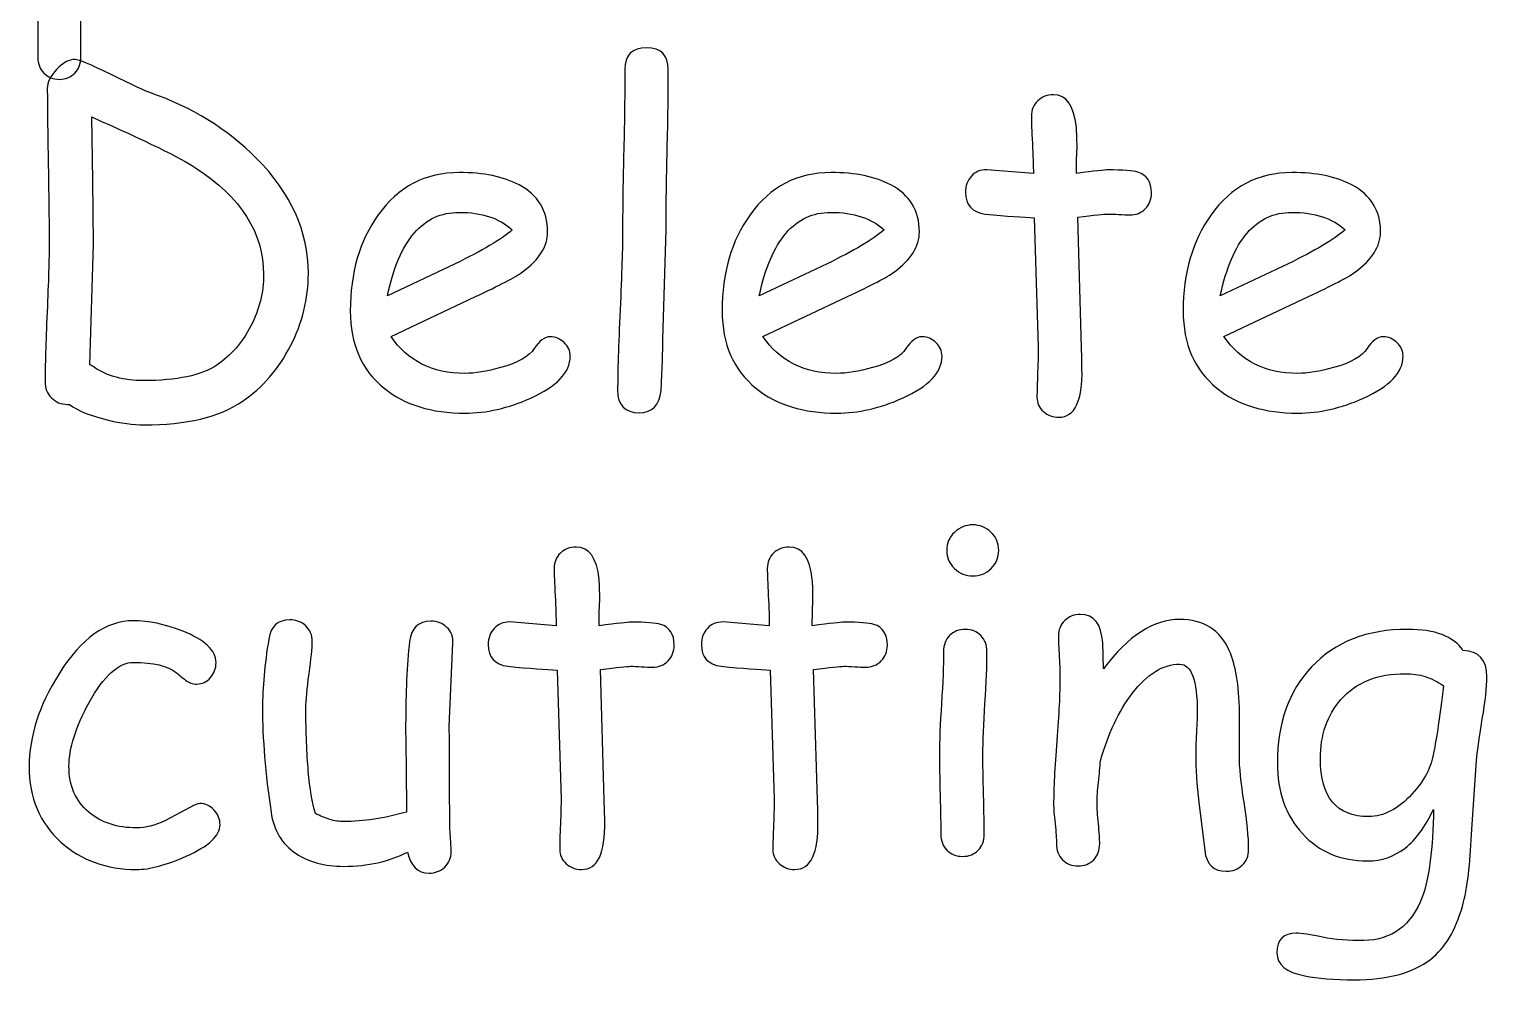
# Model space of a CAD drawing. Header units: centimetres. Extents: x -32.5 to 19.1, y 1.3 to 20.8.
# Drawn here: x -30.825 to -26.051, y 8.06 to 11.174 of the extents above; entities that cross this region are included whole.
import ezdxf

# ---------------------------------------------------------------- set-up
doc = ezdxf.new("R2010")
doc.units = ezdxf.units.CM
doc.header["$MEASUREMENT"] = 0
doc.layers.add('Layer 1', color=7, linetype='Continuous')

msp = doc.modelspace()

# ---------------------------------------------------------------- linework, layer by layer
at = {"layer": 'Layer 1'}
for points, knots in [([(-30.49465, 11.40512), (-30.54305, 11.40512), (-30.59615, 11.41278), (-30.65418, 11.42833), (-30.65418, 11.42833), (-30.65418, 11.42833), (-30.65566, 11.08187), (-30.65566, 11.08187), (-30.65566, 11.08187), (-30.65566, 11.06063), (-30.66233, 11.04335), (-30.67542, 11.02977), (-30.67542, 11.02977), (-30.6885, 11.01618), (-30.70554, 11.00952), (-30.72604, 11.00952), (-30.72604, 11.00952), (-30.74654, 11.00952), (-30.76358, 11.01618), (-30.77666, 11.02977), (-30.77666, 11.02977), (-30.78975, 11.04335), (-30.79642, 11.06063), (-30.79642, 11.08187), (-30.79642, 11.08187), (-30.79642, 11.08187), (-30.79494, 11.37154), (-30.79494, 11.37154), (-30.79494, 11.37154), (-30.79494, 11.37154), (-30.79494, 11.66046), (-30.79494, 11.66046), (-30.79494, 11.66046), (-30.79642, 11.76616), (-30.80012, 11.86246), (-30.80605, 11.94939), (-30.80605, 11.94939), (-30.80605, 11.94939), (-30.81716, 12.09632), (-30.81716, 12.09632), (-30.81716, 12.09632), (-30.81716, 12.13065), (-30.81074, 12.15954), (-30.79815, 12.18325), (-30.79815, 12.18325), (-30.78358, 12.21164), (-30.76234, 12.22597), (-30.73468, 12.22597), (-30.73468, 12.22597), (-30.71567, 12.22597), (-30.69986, 12.2193), (-30.68678, 12.20596), (-30.68678, 12.20596), (-30.67394, 12.19263), (-30.66751, 12.17608), (-30.66751, 12.15682), (-30.66751, 12.15682), (-30.66751, 12.15238), (-30.66826, 12.14447), (-30.66974, 12.13287), (-30.66974, 12.13287), (-30.67221, 12.11805), (-30.67394, 12.10422), (-30.67492, 12.09163), (-30.67492, 12.09163), (-30.63344, 12.12027), (-30.59343, 12.14151), (-30.55466, 12.15583), (-30.55466, 12.15583), (-30.51614, 12.16991), (-30.47934, 12.17707), (-30.44403, 12.17707), (-30.44403, 12.17707), (-30.34525, 12.17707), (-30.27265, 12.13312), (-30.22696, 12.04545), (-30.22696, 12.04545), (-30.19066, 11.97606), (-30.17264, 11.88395), (-30.17264, 11.76986), (-30.17264, 11.76986), (-30.17264, 11.66565), (-30.20079, 11.57971), (-30.25684, 11.5123), (-30.25684, 11.5123), (-30.31611, 11.44093), (-30.39563, 11.40512), (-30.49465, 11.40512)], [0, 0, 0, 0, 0.0434783, 0.0434783, 0.0434783, 0.0434783, 0.0869565, 0.0869565, 0.0869565, 0.0869565, 0.1304348, 0.1304348, 0.1304348, 0.1304348, 0.173913, 0.173913, 0.173913, 0.173913, 0.2173913, 0.2173913, 0.2173913, 0.2173913, 0.2608696, 0.2608696, 0.2608696, 0.2608696, 0.3043478, 0.3043478, 0.3043478, 0.3043478, 0.3478261, 0.3478261, 0.3478261, 0.3478261, 0.3913043, 0.3913043, 0.3913043, 0.3913043, 0.4347826, 0.4347826, 0.4347826, 0.4347826, 0.4782609, 0.4782609, 0.4782609, 0.4782609, 0.5217391, 0.5217391, 0.5217391, 0.5217391, 0.5652174, 0.5652174, 0.5652174, 0.5652174, 0.6086957, 0.6086957, 0.6086957, 0.6086957, 0.6521739, 0.6521739, 0.6521739, 0.6521739, 0.6956522, 0.6956522, 0.6956522, 0.6956522, 0.7391304, 0.7391304, 0.7391304, 0.7391304, 0.7826087, 0.7826087, 0.7826087, 0.7826087, 0.826087, 0.826087, 0.826087, 0.826087, 0.8695652, 0.8695652, 0.8695652, 0.8695652, 0.9130435, 0.9130435, 0.9130435, 0.9130435, 1, 1, 1, 1]), ([(-28.73887, 10.5176), (-28.73887, 10.5176), (-28.74974, 10.1578), (-28.74974, 10.1578), (-28.74974, 10.1578), (-28.74974, 10.11977), (-28.75147, 10.06372), (-28.75542, 9.98988), (-28.75542, 9.98988), (-28.76036, 9.94173), (-28.78406, 9.91752), (-28.82654, 9.91752), (-28.82654, 9.91752), (-28.87395, 9.91752), (-28.89766, 9.94222), (-28.89766, 9.99136), (-28.89766, 9.99136), (-28.89766, 10.04964), (-28.89494, 10.13755), (-28.88951, 10.25436), (-28.88951, 10.25436), (-28.88408, 10.37141), (-28.88136, 10.45908), (-28.88136, 10.5176), (-28.88136, 10.5176), (-28.88136, 10.59391), (-28.88012, 10.68108), (-28.87766, 10.77912), (-28.87766, 10.77912), (-28.87519, 10.8774), (-28.87395, 10.96457), (-28.87395, 11.04088), (-28.87395, 11.04088), (-28.87395, 11.08903), (-28.85024, 11.11323), (-28.80308, 11.11323), (-28.80308, 11.11323), (-28.75542, 11.11323), (-28.73171, 11.08903), (-28.73171, 11.04088), (-28.73171, 11.04088), (-28.73171, 10.96457), (-28.73295, 10.8774), (-28.73542, 10.77912), (-28.73542, 10.77912), (-28.73764, 10.68108), (-28.73887, 10.59391), (-28.73887, 10.5176)], [0, 0, 0, 0, 0.0769231, 0.0769231, 0.0769231, 0.0769231, 0.1538462, 0.1538462, 0.1538462, 0.1538462, 0.2307692, 0.2307692, 0.2307692, 0.2307692, 0.3076923, 0.3076923, 0.3076923, 0.3076923, 0.3846154, 0.3846154, 0.3846154, 0.3846154, 0.4615385, 0.4615385, 0.4615385, 0.4615385, 0.5384615, 0.5384615, 0.5384615, 0.5384615, 0.6153846, 0.6153846, 0.6153846, 0.6153846, 0.6923077, 0.6923077, 0.6923077, 0.6923077, 0.7692308, 0.7692308, 0.7692308, 0.7692308, 0.8461538, 0.8461538, 0.8461538, 0.8461538, 1, 1, 1, 1]), ([(-30.1272, 9.95432), (-30.20202, 9.9032), (-30.3092, 9.87752), (-30.44897, 9.87752), (-30.44897, 9.87752), (-30.48403, 9.87752), (-30.52428, 9.88295), (-30.56972, 9.89407), (-30.56972, 9.89407), (-30.62405, 9.90715), (-30.66504, 9.92395), (-30.69245, 9.94469), (-30.69245, 9.94469), (-30.69245, 9.94469), (-30.69962, 9.94469), (-30.69962, 9.94469), (-30.69962, 9.94469), (-30.72036, 9.94469), (-30.73789, 9.9521), (-30.75172, 9.96642), (-30.75172, 9.96642), (-30.7658, 9.98099), (-30.77271, 9.99852), (-30.77271, 10.01927), (-30.77271, 10.01927), (-30.77271, 10.06989), (-30.77049, 10.1457), (-30.76604, 10.2467), (-30.76604, 10.2467), (-30.7616, 10.34795), (-30.75938, 10.42376), (-30.75938, 10.47439), (-30.75938, 10.47439), (-30.75938, 10.53069), (-30.76036, 10.6149), (-30.76234, 10.72701), (-30.76234, 10.72701), (-30.76432, 10.83937), (-30.7653, 10.92358), (-30.7653, 10.97988), (-30.7653, 10.97988), (-30.7653, 10.99964), (-30.75518, 11.02038), (-30.73493, 11.04211), (-30.73493, 11.04211), (-30.71468, 11.06384), (-30.69443, 11.07471), (-30.67418, 11.07471), (-30.67418, 11.07471), (-30.66257, 11.07471), (-30.62405, 11.05866), (-30.55861, 11.02631), (-30.55861, 11.02631), (-30.48453, 10.99001), (-30.44156, 10.97), (-30.42995, 10.9663), (-30.42995, 10.9663), (-30.29314, 10.91938), (-30.17659, 10.84752), (-30.08028, 10.75072), (-30.08028, 10.75072), (-29.96693, 10.63638), (-29.91038, 10.51069), (-29.91038, 10.37388), (-29.91038, 10.37388), (-29.91038, 10.2914), (-29.92989, 10.21213), (-29.96866, 10.13657), (-29.96866, 10.13657), (-30.00743, 10.06075), (-30.06028, 10), (-30.1272, 9.95432)], [0, 0, 0, 0, 0.0526316, 0.0526316, 0.0526316, 0.0526316, 0.1052632, 0.1052632, 0.1052632, 0.1052632, 0.1578947, 0.1578947, 0.1578947, 0.1578947, 0.2105263, 0.2105263, 0.2105263, 0.2105263, 0.2631579, 0.2631579, 0.2631579, 0.2631579, 0.3157895, 0.3157895, 0.3157895, 0.3157895, 0.3684211, 0.3684211, 0.3684211, 0.3684211, 0.4210526, 0.4210526, 0.4210526, 0.4210526, 0.4736842, 0.4736842, 0.4736842, 0.4736842, 0.5263158, 0.5263158, 0.5263158, 0.5263158, 0.5789474, 0.5789474, 0.5789474, 0.5789474, 0.6315789, 0.6315789, 0.6315789, 0.6315789, 0.6842105, 0.6842105, 0.6842105, 0.6842105, 0.7368421, 0.7368421, 0.7368421, 0.7368421, 0.7894737, 0.7894737, 0.7894737, 0.7894737, 0.8421053, 0.8421053, 0.8421053, 0.8421053, 0.8947368, 0.8947368, 0.8947368, 0.8947368, 1, 1, 1, 1]), ([(-27.22065, 10.56551), (-27.23078, 10.56551), (-27.24263, 10.566), (-27.25646, 10.56699), (-27.25646, 10.56699), (-27.27029, 10.56798), (-27.28214, 10.56847), (-27.29251, 10.56847), (-27.29251, 10.56847), (-27.30362, 10.56847), (-27.33647, 10.56477), (-27.39104, 10.55761), (-27.39104, 10.55761), (-27.39104, 10.55761), (-27.37845, 10.1299), (-27.37845, 10.1299), (-27.37845, 10.1299), (-27.37845, 10.1299), (-27.37771, 10.09804), (-27.37771, 10.09804), (-27.37771, 10.09804), (-27.37771, 10.09804), (-27.37697, 10.06125), (-27.37697, 10.06125), (-27.37697, 10.06125), (-27.37499, 9.95555), (-27.40043, 9.90271), (-27.45278, 9.90271), (-27.45278, 9.90271), (-27.47204, 9.90271), (-27.48883, 9.90888), (-27.50291, 9.92148), (-27.50291, 9.92148), (-27.51723, 9.93407), (-27.52439, 9.94963), (-27.52439, 9.96864), (-27.52439, 9.96864), (-27.52439, 9.98692), (-27.52365, 10.01433), (-27.52217, 10.05112), (-27.52217, 10.05112), (-27.52069, 10.08767), (-27.51995, 10.11533), (-27.51995, 10.1336), (-27.51995, 10.1336), (-27.51995, 10.1336), (-27.53328, 10.55612), (-27.53328, 10.55612), (-27.53328, 10.55612), (-27.5686, 10.55761), (-27.62218, 10.56156), (-27.69404, 10.56847), (-27.69404, 10.56847), (-27.73701, 10.57415), (-27.7585, 10.59811), (-27.7585, 10.63984), (-27.7585, 10.63984), (-27.7585, 10.66108), (-27.75208, 10.67861), (-27.73899, 10.69269), (-27.73899, 10.69269), (-27.7259, 10.70676), (-27.70911, 10.71368), (-27.68886, 10.71368), (-27.68886, 10.71368), (-27.68886, 10.71368), (-27.53625, 10.70133), (-27.53625, 10.70133), (-27.53625, 10.70133), (-27.53625, 10.72578), (-27.53723, 10.75887), (-27.53946, 10.79986), (-27.53946, 10.79986), (-27.54168, 10.8411), (-27.54267, 10.87073), (-27.54267, 10.88901), (-27.54267, 10.88901), (-27.54267, 10.90926), (-27.53575, 10.92605), (-27.52192, 10.93938), (-27.52192, 10.93938), (-27.50809, 10.95247), (-27.49106, 10.95914), (-27.47081, 10.95914), (-27.47081, 10.95914), (-27.42784, 10.95914), (-27.40265, 10.92358), (-27.39549, 10.85271), (-27.39549, 10.85271), (-27.39401, 10.83493), (-27.39326, 10.81344), (-27.39326, 10.78825), (-27.39326, 10.78825), (-27.39326, 10.78825), (-27.39475, 10.74627), (-27.39475, 10.74627), (-27.39475, 10.74627), (-27.39475, 10.74627), (-27.39549, 10.70133), (-27.39549, 10.70133), (-27.39549, 10.70133), (-27.33548, 10.70898), (-27.30115, 10.71293), (-27.29251, 10.71293), (-27.29251, 10.71293), (-27.24213, 10.71293), (-27.20929, 10.71047), (-27.19373, 10.70577), (-27.19373, 10.70577), (-27.16435, 10.69614), (-27.14953, 10.67342), (-27.14953, 10.63811), (-27.14953, 10.63811), (-27.14953, 10.61712), (-27.1562, 10.59959), (-27.16953, 10.58601), (-27.16953, 10.58601), (-27.18287, 10.57242), (-27.19991, 10.56551), (-27.22065, 10.56551)], [0, 0, 0, 0, 0.0322581, 0.0322581, 0.0322581, 0.0322581, 0.0645161, 0.0645161, 0.0645161, 0.0645161, 0.0967742, 0.0967742, 0.0967742, 0.0967742, 0.1290323, 0.1290323, 0.1290323, 0.1290323, 0.1612903, 0.1612903, 0.1612903, 0.1612903, 0.1935484, 0.1935484, 0.1935484, 0.1935484, 0.2258065, 0.2258065, 0.2258065, 0.2258065, 0.2580645, 0.2580645, 0.2580645, 0.2580645, 0.2903226, 0.2903226, 0.2903226, 0.2903226, 0.3225806, 0.3225806, 0.3225806, 0.3225806, 0.3548387, 0.3548387, 0.3548387, 0.3548387, 0.3870968, 0.3870968, 0.3870968, 0.3870968, 0.4193548, 0.4193548, 0.4193548, 0.4193548, 0.4516129, 0.4516129, 0.4516129, 0.4516129, 0.483871, 0.483871, 0.483871, 0.483871, 0.516129, 0.516129, 0.516129, 0.516129, 0.5483871, 0.5483871, 0.5483871, 0.5483871, 0.5806452, 0.5806452, 0.5806452, 0.5806452, 0.6129032, 0.6129032, 0.6129032, 0.6129032, 0.6451613, 0.6451613, 0.6451613, 0.6451613, 0.6774194, 0.6774194, 0.6774194, 0.6774194, 0.7096774, 0.7096774, 0.7096774, 0.7096774, 0.7419355, 0.7419355, 0.7419355, 0.7419355, 0.7741935, 0.7741935, 0.7741935, 0.7741935, 0.8064516, 0.8064516, 0.8064516, 0.8064516, 0.8387097, 0.8387097, 0.8387097, 0.8387097, 0.8709677, 0.8709677, 0.8709677, 0.8709677, 0.9032258, 0.9032258, 0.9032258, 0.9032258, 0.9354839, 0.9354839, 0.9354839, 0.9354839, 1, 1, 1, 1]), ([(-30.27956, 10.7201), (-30.3287, 10.75245), (-30.4423, 10.80776), (-30.6201, 10.88654), (-30.6201, 10.88654), (-30.6201, 10.88654), (-30.6164, 10.67812), (-30.6164, 10.67812), (-30.6164, 10.67812), (-30.6164, 10.67812), (-30.61417, 10.47019), (-30.61417, 10.47019), (-30.61417, 10.47019), (-30.61417, 10.47019), (-30.62603, 10.07483), (-30.62603, 10.07483), (-30.62603, 10.07483), (-30.62257, 10.07335), (-30.61763, 10.07038), (-30.61072, 10.06544), (-30.61072, 10.06544), (-30.56849, 10.03705), (-30.5149, 10.02272), (-30.45045, 10.02272), (-30.45045, 10.02272), (-30.34056, 10.02272), (-30.26055, 10.03952), (-30.21042, 10.07335), (-30.21042, 10.07335), (-30.1635, 10.1052), (-30.12646, 10.14817), (-30.09855, 10.20201), (-30.09855, 10.20201), (-30.07089, 10.25584), (-30.05706, 10.3119), (-30.05706, 10.37018), (-30.05706, 10.37018), (-30.05706, 10.50649), (-30.13115, 10.62305), (-30.27956, 10.7201)], [0, 0, 0, 0, 0.0909091, 0.0909091, 0.0909091, 0.0909091, 0.1818182, 0.1818182, 0.1818182, 0.1818182, 0.2727273, 0.2727273, 0.2727273, 0.2727273, 0.3636364, 0.3636364, 0.3636364, 0.3636364, 0.4545455, 0.4545455, 0.4545455, 0.4545455, 0.5454545, 0.5454545, 0.5454545, 0.5454545, 0.6363636, 0.6363636, 0.6363636, 0.6363636, 0.7272727, 0.7272727, 0.7272727, 0.7272727, 0.8181818, 0.8181818, 0.8181818, 0.8181818, 1, 1, 1, 1]), ([(-29.39772, 9.91604), (-29.50687, 9.91604), (-29.59503, 9.94321), (-29.66245, 9.99778), (-29.66245, 9.99778), (-29.73629, 10.05779), (-29.77308, 10.14224), (-29.77308, 10.25065), (-29.77308, 10.25065), (-29.77308, 10.37585), (-29.74271, 10.48081), (-29.68171, 10.56551), (-29.68171, 10.56551), (-29.61578, 10.65811), (-29.52737, 10.70429), (-29.41674, 10.70429), (-29.41674, 10.70429), (-29.33673, 10.70429), (-29.27129, 10.69071), (-29.22042, 10.66379), (-29.22042, 10.66379), (-29.15819, 10.63046), (-29.12707, 10.57934), (-29.12707, 10.51044), (-29.12707, 10.51044), (-29.12707, 10.46229), (-29.15448, 10.41833), (-29.20906, 10.37882), (-29.20906, 10.37882), (-29.23326, 10.36153), (-29.28438, 10.33462), (-29.36266, 10.29782), (-29.36266, 10.29782), (-29.36266, 10.29782), (-29.63973, 10.16719), (-29.63973, 10.16719), (-29.63973, 10.16719), (-29.61281, 10.12718), (-29.57898, 10.09705), (-29.53873, 10.0768), (-29.53873, 10.0768), (-29.49848, 10.05655), (-29.45156, 10.04643), (-29.39797, 10.04643), (-29.39797, 10.04643), (-29.36488, 10.04643), (-29.32562, 10.0526), (-29.28092, 10.0652), (-29.28092, 10.0652), (-29.22387, 10.08125), (-29.18733, 10.10199), (-29.17103, 10.12768), (-29.17103, 10.12768), (-29.15448, 10.1536), (-29.13695, 10.16645), (-29.11818, 10.16645), (-29.11818, 10.16645), (-29.10114, 10.16645), (-29.08608, 10.16002), (-29.07299, 10.14743), (-29.07299, 10.14743), (-29.05966, 10.13459), (-29.05299, 10.11977), (-29.05299, 10.10298), (-29.05299, 10.10298), (-29.05299, 10.04964), (-29.0962, 10.00371), (-29.18239, 9.96519), (-29.18239, 9.96519), (-29.25622, 9.93234), (-29.32784, 9.91604), (-29.39772, 9.91604)], [0, 0, 0, 0, 0.0526316, 0.0526316, 0.0526316, 0.0526316, 0.1052632, 0.1052632, 0.1052632, 0.1052632, 0.1578947, 0.1578947, 0.1578947, 0.1578947, 0.2105263, 0.2105263, 0.2105263, 0.2105263, 0.2631579, 0.2631579, 0.2631579, 0.2631579, 0.3157895, 0.3157895, 0.3157895, 0.3157895, 0.3684211, 0.3684211, 0.3684211, 0.3684211, 0.4210526, 0.4210526, 0.4210526, 0.4210526, 0.4736842, 0.4736842, 0.4736842, 0.4736842, 0.5263158, 0.5263158, 0.5263158, 0.5263158, 0.5789474, 0.5789474, 0.5789474, 0.5789474, 0.6315789, 0.6315789, 0.6315789, 0.6315789, 0.6842105, 0.6842105, 0.6842105, 0.6842105, 0.7368421, 0.7368421, 0.7368421, 0.7368421, 0.7894737, 0.7894737, 0.7894737, 0.7894737, 0.8421053, 0.8421053, 0.8421053, 0.8421053, 0.8947368, 0.8947368, 0.8947368, 0.8947368, 1, 1, 1, 1]), ([(-28.18003, 9.91604), (-28.28918, 9.91604), (-28.37734, 9.94321), (-28.44476, 9.99778), (-28.44476, 9.99778), (-28.5186, 10.05779), (-28.55539, 10.14224), (-28.55539, 10.25065), (-28.55539, 10.25065), (-28.55539, 10.37585), (-28.52502, 10.48081), (-28.46402, 10.56551), (-28.46402, 10.56551), (-28.39809, 10.65811), (-28.30968, 10.70429), (-28.19905, 10.70429), (-28.19905, 10.70429), (-28.11904, 10.70429), (-28.0536, 10.69071), (-28.00273, 10.66379), (-28.00273, 10.66379), (-27.9405, 10.63046), (-27.90938, 10.57934), (-27.90938, 10.51044), (-27.90938, 10.51044), (-27.90938, 10.46229), (-27.93679, 10.41833), (-27.99137, 10.37882), (-27.99137, 10.37882), (-28.01557, 10.36153), (-28.06669, 10.33462), (-28.14497, 10.29782), (-28.14497, 10.29782), (-28.14497, 10.29782), (-28.42204, 10.16719), (-28.42204, 10.16719), (-28.42204, 10.16719), (-28.39512, 10.12718), (-28.36129, 10.09705), (-28.32104, 10.0768), (-28.32104, 10.0768), (-28.28079, 10.05655), (-28.23387, 10.04643), (-28.18028, 10.04643), (-28.18028, 10.04643), (-28.14719, 10.04643), (-28.10793, 10.0526), (-28.06323, 10.0652), (-28.06323, 10.0652), (-28.00618, 10.08125), (-27.96964, 10.10199), (-27.95334, 10.12768), (-27.95334, 10.12768), (-27.93679, 10.1536), (-27.91926, 10.16645), (-27.90049, 10.16645), (-27.90049, 10.16645), (-27.88345, 10.16645), (-27.86839, 10.16002), (-27.8553, 10.14743), (-27.8553, 10.14743), (-27.84197, 10.13459), (-27.8353, 10.11977), (-27.8353, 10.10298), (-27.8353, 10.10298), (-27.8353, 10.04964), (-27.87851, 10.00371), (-27.9647, 9.96519), (-27.9647, 9.96519), (-28.03853, 9.93234), (-28.11015, 9.91604), (-28.18003, 9.91604)], [0, 0, 0, 0, 0.0526316, 0.0526316, 0.0526316, 0.0526316, 0.1052632, 0.1052632, 0.1052632, 0.1052632, 0.1578947, 0.1578947, 0.1578947, 0.1578947, 0.2105263, 0.2105263, 0.2105263, 0.2105263, 0.2631579, 0.2631579, 0.2631579, 0.2631579, 0.3157895, 0.3157895, 0.3157895, 0.3157895, 0.3684211, 0.3684211, 0.3684211, 0.3684211, 0.4210526, 0.4210526, 0.4210526, 0.4210526, 0.4736842, 0.4736842, 0.4736842, 0.4736842, 0.5263158, 0.5263158, 0.5263158, 0.5263158, 0.5789474, 0.5789474, 0.5789474, 0.5789474, 0.6315789, 0.6315789, 0.6315789, 0.6315789, 0.6842105, 0.6842105, 0.6842105, 0.6842105, 0.7368421, 0.7368421, 0.7368421, 0.7368421, 0.7894737, 0.7894737, 0.7894737, 0.7894737, 0.8421053, 0.8421053, 0.8421053, 0.8421053, 0.8947368, 0.8947368, 0.8947368, 0.8947368, 1, 1, 1, 1]), ([(-26.67021, 9.91604), (-26.77936, 9.91604), (-26.86752, 9.94321), (-26.93494, 9.99778), (-26.93494, 9.99778), (-27.00878, 10.05779), (-27.04557, 10.14224), (-27.04557, 10.25065), (-27.04557, 10.25065), (-27.04557, 10.37585), (-27.0152, 10.48081), (-26.9542, 10.56551), (-26.9542, 10.56551), (-26.88827, 10.65811), (-26.79986, 10.70429), (-26.68923, 10.70429), (-26.68923, 10.70429), (-26.60922, 10.70429), (-26.54378, 10.69071), (-26.49291, 10.66379), (-26.49291, 10.66379), (-26.43068, 10.63046), (-26.39956, 10.57934), (-26.39956, 10.51044), (-26.39956, 10.51044), (-26.39956, 10.46229), (-26.42697, 10.41833), (-26.48155, 10.37882), (-26.48155, 10.37882), (-26.50575, 10.36153), (-26.55687, 10.33462), (-26.63515, 10.29782), (-26.63515, 10.29782), (-26.63515, 10.29782), (-26.91222, 10.16719), (-26.91222, 10.16719), (-26.91222, 10.16719), (-26.8853, 10.12718), (-26.85147, 10.09705), (-26.81122, 10.0768), (-26.81122, 10.0768), (-26.77097, 10.05655), (-26.72405, 10.04643), (-26.67046, 10.04643), (-26.67046, 10.04643), (-26.63737, 10.04643), (-26.59811, 10.0526), (-26.55341, 10.0652), (-26.55341, 10.0652), (-26.49636, 10.08125), (-26.45982, 10.10199), (-26.44352, 10.12768), (-26.44352, 10.12768), (-26.42697, 10.1536), (-26.40944, 10.16645), (-26.39067, 10.16645), (-26.39067, 10.16645), (-26.37363, 10.16645), (-26.35857, 10.16002), (-26.34548, 10.14743), (-26.34548, 10.14743), (-26.33215, 10.13459), (-26.32548, 10.11977), (-26.32548, 10.10298), (-26.32548, 10.10298), (-26.32548, 10.04964), (-26.36869, 10.00371), (-26.45488, 9.96519), (-26.45488, 9.96519), (-26.52871, 9.93234), (-26.60033, 9.91604), (-26.67021, 9.91604)], [0, 0, 0, 0, 0.0526316, 0.0526316, 0.0526316, 0.0526316, 0.1052632, 0.1052632, 0.1052632, 0.1052632, 0.1578947, 0.1578947, 0.1578947, 0.1578947, 0.2105263, 0.2105263, 0.2105263, 0.2105263, 0.2631579, 0.2631579, 0.2631579, 0.2631579, 0.3157895, 0.3157895, 0.3157895, 0.3157895, 0.3684211, 0.3684211, 0.3684211, 0.3684211, 0.4210526, 0.4210526, 0.4210526, 0.4210526, 0.4736842, 0.4736842, 0.4736842, 0.4736842, 0.5263158, 0.5263158, 0.5263158, 0.5263158, 0.5789474, 0.5789474, 0.5789474, 0.5789474, 0.6315789, 0.6315789, 0.6315789, 0.6315789, 0.6842105, 0.6842105, 0.6842105, 0.6842105, 0.7368421, 0.7368421, 0.7368421, 0.7368421, 0.7894737, 0.7894737, 0.7894737, 0.7894737, 0.8421053, 0.8421053, 0.8421053, 0.8421053, 0.8947368, 0.8947368, 0.8947368, 0.8947368, 1, 1, 1, 1]), ([(-29.41699, 10.5739), (-29.47601, 10.5739), (-29.5249, 10.55119), (-29.56392, 10.50575), (-29.56392, 10.50575), (-29.60318, 10.46006), (-29.63232, 10.39166), (-29.65158, 10.30004), (-29.65158, 10.30004), (-29.65158, 10.30004), (-29.42933, 10.40549), (-29.42933, 10.40549), (-29.42933, 10.40549), (-29.34191, 10.44796), (-29.27968, 10.48476), (-29.24264, 10.51612), (-29.24264, 10.51612), (-29.28413, 10.55464), (-29.34241, 10.5739), (-29.41699, 10.5739)], [0, 0, 0, 0, 0.1666667, 0.1666667, 0.1666667, 0.1666667, 0.3333333, 0.3333333, 0.3333333, 0.3333333, 0.5, 0.5, 0.5, 0.5, 0.6666667, 0.6666667, 0.6666667, 0.6666667, 1, 1, 1, 1]), ([(-28.1993, 10.5739), (-28.25832, 10.5739), (-28.30721, 10.55119), (-28.34623, 10.50575), (-28.34623, 10.50575), (-28.38549, 10.46006), (-28.41463, 10.39166), (-28.43389, 10.30004), (-28.43389, 10.30004), (-28.43389, 10.30004), (-28.21164, 10.40549), (-28.21164, 10.40549), (-28.21164, 10.40549), (-28.12422, 10.44796), (-28.06199, 10.48476), (-28.02495, 10.51612), (-28.02495, 10.51612), (-28.06644, 10.55464), (-28.12472, 10.5739), (-28.1993, 10.5739)], [0, 0, 0, 0, 0.1666667, 0.1666667, 0.1666667, 0.1666667, 0.3333333, 0.3333333, 0.3333333, 0.3333333, 0.5, 0.5, 0.5, 0.5, 0.6666667, 0.6666667, 0.6666667, 0.6666667, 1, 1, 1, 1]), ([(-26.68948, 10.5739), (-26.7485, 10.5739), (-26.79739, 10.55119), (-26.83641, 10.50575), (-26.83641, 10.50575), (-26.87567, 10.46006), (-26.90481, 10.39166), (-26.92407, 10.30004), (-26.92407, 10.30004), (-26.92407, 10.30004), (-26.70182, 10.40549), (-26.70182, 10.40549), (-26.70182, 10.40549), (-26.6144, 10.44796), (-26.55217, 10.48476), (-26.51513, 10.51612), (-26.51513, 10.51612), (-26.55662, 10.55464), (-26.6149, 10.5739), (-26.68948, 10.5739)], [0, 0, 0, 0, 0.1666667, 0.1666667, 0.1666667, 0.1666667, 0.3333333, 0.3333333, 0.3333333, 0.3333333, 0.5, 0.5, 0.5, 0.5, 0.6666667, 0.6666667, 0.6666667, 0.6666667, 1, 1, 1, 1]), ([(-27.73432, 9.38264), (-27.75753, 9.38264), (-27.77778, 9.39079), (-27.79457, 9.40709), (-27.79457, 9.40709), (-27.81161, 9.42363), (-27.82001, 9.44339), (-27.82001, 9.46636), (-27.82001, 9.46636), (-27.82001, 9.48957), (-27.81161, 9.50908), (-27.79457, 9.52562), (-27.79457, 9.52562), (-27.77778, 9.54192), (-27.75753, 9.55007), (-27.73432, 9.55007), (-27.73432, 9.55007), (-27.71135, 9.55007), (-27.69135, 9.54192), (-27.67456, 9.52562), (-27.67456, 9.52562), (-27.65801, 9.50908), (-27.64962, 9.48957), (-27.64962, 9.46636), (-27.64962, 9.46636), (-27.64962, 9.44339), (-27.65801, 9.42363), (-27.67456, 9.40709), (-27.67456, 9.40709), (-27.69135, 9.39079), (-27.71135, 9.38264), (-27.73432, 9.38264)], [0, 0, 0, 0, 0.1111111, 0.1111111, 0.1111111, 0.1111111, 0.2222222, 0.2222222, 0.2222222, 0.2222222, 0.3333333, 0.3333333, 0.3333333, 0.3333333, 0.4444444, 0.4444444, 0.4444444, 0.4444444, 0.5555556, 0.5555556, 0.5555556, 0.5555556, 0.6666667, 0.6666667, 0.6666667, 0.6666667, 0.7777778, 0.7777778, 0.7777778, 0.7777778, 1, 1, 1, 1]), ([(-28.78358, 9.08384), (-28.79371, 9.08384), (-28.80556, 9.08433), (-28.81939, 9.08532), (-28.81939, 9.08532), (-28.83322, 9.08631), (-28.84507, 9.0868), (-28.85544, 9.0868), (-28.85544, 9.0868), (-28.86655, 9.0868), (-28.8994, 9.0831), (-28.95397, 9.07594), (-28.95397, 9.07594), (-28.95397, 9.07594), (-28.94138, 8.64823), (-28.94138, 8.64823), (-28.94138, 8.64823), (-28.94138, 8.64823), (-28.94064, 8.61637), (-28.94064, 8.61637), (-28.94064, 8.61637), (-28.94064, 8.61637), (-28.9399, 8.57958), (-28.9399, 8.57958), (-28.9399, 8.57958), (-28.93792, 8.47388), (-28.96336, 8.42104), (-29.01571, 8.42104), (-29.01571, 8.42104), (-29.03497, 8.42104), (-29.05176, 8.42721), (-29.06584, 8.43981), (-29.06584, 8.43981), (-29.08016, 8.4524), (-29.08732, 8.46796), (-29.08732, 8.48697), (-29.08732, 8.48697), (-29.08732, 8.50525), (-29.08658, 8.53266), (-29.0851, 8.56945), (-29.0851, 8.56945), (-29.08362, 8.606), (-29.08288, 8.63366), (-29.08288, 8.65193), (-29.08288, 8.65193), (-29.08288, 8.65193), (-29.09621, 9.07445), (-29.09621, 9.07445), (-29.09621, 9.07445), (-29.13153, 9.07594), (-29.18511, 9.07989), (-29.25697, 9.0868), (-29.25697, 9.0868), (-29.29994, 9.09248), (-29.32143, 9.11644), (-29.32143, 9.15817), (-29.32143, 9.15817), (-29.32143, 9.17941), (-29.31501, 9.19694), (-29.30192, 9.21102), (-29.30192, 9.21102), (-29.28883, 9.22509), (-29.27204, 9.23201), (-29.25179, 9.23201), (-29.25179, 9.23201), (-29.25179, 9.23201), (-29.09918, 9.21966), (-29.09918, 9.21966), (-29.09918, 9.21966), (-29.09918, 9.24411), (-29.10016, 9.2772), (-29.10239, 9.31819), (-29.10239, 9.31819), (-29.10461, 9.35943), (-29.1056, 9.38906), (-29.1056, 9.40734), (-29.1056, 9.40734), (-29.1056, 9.42759), (-29.09868, 9.44438), (-29.08485, 9.45771), (-29.08485, 9.45771), (-29.07102, 9.4708), (-29.05399, 9.47747), (-29.03374, 9.47747), (-29.03374, 9.47747), (-28.99077, 9.47747), (-28.96558, 9.44191), (-28.95842, 9.37104), (-28.95842, 9.37104), (-28.95694, 9.35326), (-28.95619, 9.33177), (-28.95619, 9.30658), (-28.95619, 9.30658), (-28.95619, 9.30658), (-28.95768, 9.2646), (-28.95768, 9.2646), (-28.95768, 9.2646), (-28.95768, 9.2646), (-28.95842, 9.21966), (-28.95842, 9.21966), (-28.95842, 9.21966), (-28.89841, 9.22731), (-28.86408, 9.23126), (-28.85544, 9.23126), (-28.85544, 9.23126), (-28.80506, 9.23126), (-28.77222, 9.2288), (-28.75666, 9.2241), (-28.75666, 9.2241), (-28.72728, 9.21447), (-28.71246, 9.19175), (-28.71246, 9.15644), (-28.71246, 9.15644), (-28.71246, 9.13545), (-28.71913, 9.11792), (-28.73246, 9.10434), (-28.73246, 9.10434), (-28.7458, 9.09075), (-28.76284, 9.08384), (-28.78358, 9.08384)], [0, 0, 0, 0, 0.0322581, 0.0322581, 0.0322581, 0.0322581, 0.0645161, 0.0645161, 0.0645161, 0.0645161, 0.0967742, 0.0967742, 0.0967742, 0.0967742, 0.1290323, 0.1290323, 0.1290323, 0.1290323, 0.1612903, 0.1612903, 0.1612903, 0.1612903, 0.1935484, 0.1935484, 0.1935484, 0.1935484, 0.2258065, 0.2258065, 0.2258065, 0.2258065, 0.2580645, 0.2580645, 0.2580645, 0.2580645, 0.2903226, 0.2903226, 0.2903226, 0.2903226, 0.3225806, 0.3225806, 0.3225806, 0.3225806, 0.3548387, 0.3548387, 0.3548387, 0.3548387, 0.3870968, 0.3870968, 0.3870968, 0.3870968, 0.4193548, 0.4193548, 0.4193548, 0.4193548, 0.4516129, 0.4516129, 0.4516129, 0.4516129, 0.483871, 0.483871, 0.483871, 0.483871, 0.516129, 0.516129, 0.516129, 0.516129, 0.5483871, 0.5483871, 0.5483871, 0.5483871, 0.5806452, 0.5806452, 0.5806452, 0.5806452, 0.6129032, 0.6129032, 0.6129032, 0.6129032, 0.6451613, 0.6451613, 0.6451613, 0.6451613, 0.6774194, 0.6774194, 0.6774194, 0.6774194, 0.7096774, 0.7096774, 0.7096774, 0.7096774, 0.7419355, 0.7419355, 0.7419355, 0.7419355, 0.7741935, 0.7741935, 0.7741935, 0.7741935, 0.8064516, 0.8064516, 0.8064516, 0.8064516, 0.8387097, 0.8387097, 0.8387097, 0.8387097, 0.8709677, 0.8709677, 0.8709677, 0.8709677, 0.9032258, 0.9032258, 0.9032258, 0.9032258, 0.9354839, 0.9354839, 0.9354839, 0.9354839, 1, 1, 1, 1]), ([(-28.08547, 9.08384), (-28.0956, 9.08384), (-28.10745, 9.08433), (-28.12128, 9.08532), (-28.12128, 9.08532), (-28.13511, 9.08631), (-28.14696, 9.0868), (-28.15733, 9.0868), (-28.15733, 9.0868), (-28.16844, 9.0868), (-28.20129, 9.0831), (-28.25586, 9.07594), (-28.25586, 9.07594), (-28.25586, 9.07594), (-28.24327, 8.64823), (-28.24327, 8.64823), (-28.24327, 8.64823), (-28.24327, 8.64823), (-28.24253, 8.61637), (-28.24253, 8.61637), (-28.24253, 8.61637), (-28.24253, 8.61637), (-28.24179, 8.57958), (-28.24179, 8.57958), (-28.24179, 8.57958), (-28.23981, 8.47388), (-28.26525, 8.42104), (-28.3176, 8.42104), (-28.3176, 8.42104), (-28.33686, 8.42104), (-28.35365, 8.42721), (-28.36773, 8.43981), (-28.36773, 8.43981), (-28.38205, 8.4524), (-28.38921, 8.46796), (-28.38921, 8.48697), (-28.38921, 8.48697), (-28.38921, 8.50525), (-28.38847, 8.53266), (-28.38699, 8.56945), (-28.38699, 8.56945), (-28.38551, 8.606), (-28.38477, 8.63366), (-28.38477, 8.65193), (-28.38477, 8.65193), (-28.38477, 8.65193), (-28.3981, 9.07445), (-28.3981, 9.07445), (-28.3981, 9.07445), (-28.43342, 9.07594), (-28.487, 9.07989), (-28.55886, 9.0868), (-28.55886, 9.0868), (-28.60183, 9.09248), (-28.62332, 9.11644), (-28.62332, 9.15817), (-28.62332, 9.15817), (-28.62332, 9.17941), (-28.6169, 9.19694), (-28.60381, 9.21102), (-28.60381, 9.21102), (-28.59072, 9.22509), (-28.57393, 9.23201), (-28.55368, 9.23201), (-28.55368, 9.23201), (-28.55368, 9.23201), (-28.40107, 9.21966), (-28.40107, 9.21966), (-28.40107, 9.21966), (-28.40107, 9.24411), (-28.40205, 9.2772), (-28.40428, 9.31819), (-28.40428, 9.31819), (-28.4065, 9.35943), (-28.40749, 9.38906), (-28.40749, 9.40734), (-28.40749, 9.40734), (-28.40749, 9.42759), (-28.40057, 9.44438), (-28.38674, 9.45771), (-28.38674, 9.45771), (-28.37291, 9.4708), (-28.35588, 9.47747), (-28.33563, 9.47747), (-28.33563, 9.47747), (-28.29266, 9.47747), (-28.26747, 9.44191), (-28.26031, 9.37104), (-28.26031, 9.37104), (-28.25883, 9.35326), (-28.25808, 9.33177), (-28.25808, 9.30658), (-28.25808, 9.30658), (-28.25808, 9.30658), (-28.25957, 9.2646), (-28.25957, 9.2646), (-28.25957, 9.2646), (-28.25957, 9.2646), (-28.26031, 9.21966), (-28.26031, 9.21966), (-28.26031, 9.21966), (-28.2003, 9.22731), (-28.16597, 9.23126), (-28.15733, 9.23126), (-28.15733, 9.23126), (-28.10695, 9.23126), (-28.07411, 9.2288), (-28.05855, 9.2241), (-28.05855, 9.2241), (-28.02917, 9.21447), (-28.01435, 9.19175), (-28.01435, 9.15644), (-28.01435, 9.15644), (-28.01435, 9.13545), (-28.02102, 9.11792), (-28.03435, 9.10434), (-28.03435, 9.10434), (-28.04769, 9.09075), (-28.06473, 9.08384), (-28.08547, 9.08384)], [0, 0, 0, 0, 0.0322581, 0.0322581, 0.0322581, 0.0322581, 0.0645161, 0.0645161, 0.0645161, 0.0645161, 0.0967742, 0.0967742, 0.0967742, 0.0967742, 0.1290323, 0.1290323, 0.1290323, 0.1290323, 0.1612903, 0.1612903, 0.1612903, 0.1612903, 0.1935484, 0.1935484, 0.1935484, 0.1935484, 0.2258065, 0.2258065, 0.2258065, 0.2258065, 0.2580645, 0.2580645, 0.2580645, 0.2580645, 0.2903226, 0.2903226, 0.2903226, 0.2903226, 0.3225806, 0.3225806, 0.3225806, 0.3225806, 0.3548387, 0.3548387, 0.3548387, 0.3548387, 0.3870968, 0.3870968, 0.3870968, 0.3870968, 0.4193548, 0.4193548, 0.4193548, 0.4193548, 0.4516129, 0.4516129, 0.4516129, 0.4516129, 0.483871, 0.483871, 0.483871, 0.483871, 0.516129, 0.516129, 0.516129, 0.516129, 0.5483871, 0.5483871, 0.5483871, 0.5483871, 0.5806452, 0.5806452, 0.5806452, 0.5806452, 0.6129032, 0.6129032, 0.6129032, 0.6129032, 0.6451613, 0.6451613, 0.6451613, 0.6451613, 0.6774194, 0.6774194, 0.6774194, 0.6774194, 0.7096774, 0.7096774, 0.7096774, 0.7096774, 0.7419355, 0.7419355, 0.7419355, 0.7419355, 0.7741935, 0.7741935, 0.7741935, 0.7741935, 0.8064516, 0.8064516, 0.8064516, 0.8064516, 0.8387097, 0.8387097, 0.8387097, 0.8387097, 0.8709677, 0.8709677, 0.8709677, 0.8709677, 0.9032258, 0.9032258, 0.9032258, 0.9032258, 0.9354839, 0.9354839, 0.9354839, 0.9354839, 1, 1, 1, 1]), ([(-30.47318, 8.42104), (-30.57195, 8.42104), (-30.65443, 8.45092), (-30.72061, 8.51068), (-30.72061, 8.51068), (-30.79001, 8.5734), (-30.82482, 8.65613), (-30.82482, 8.75911), (-30.82482, 8.75911), (-30.82482, 8.8569), (-30.79223, 8.95814), (-30.72703, 9.06235), (-30.72703, 9.06235), (-30.65468, 9.17817), (-30.57294, 9.23596), (-30.48231, 9.23596), (-30.48231, 9.23596), (-30.4349, 9.23596), (-30.38205, 9.22484), (-30.32377, 9.20262), (-30.32377, 9.20262), (-30.24994, 9.17422), (-30.2129, 9.13965), (-30.2129, 9.09866), (-30.2129, 9.09866), (-30.2129, 9.08038), (-30.21882, 9.06408), (-30.23092, 9.04976), (-30.23092, 9.04976), (-30.24302, 9.03568), (-30.25809, 9.02852), (-30.27587, 9.02852), (-30.27587, 9.02852), (-30.28994, 9.02852), (-30.30204, 9.03272), (-30.31241, 9.04112), (-30.31241, 9.04112), (-30.32279, 9.04951), (-30.33291, 9.05766), (-30.34254, 9.06581), (-30.34254, 9.06581), (-30.37094, 9.08828), (-30.41761, 9.09964), (-30.48231, 9.09964), (-30.48231, 9.09964), (-30.53145, 9.09964), (-30.58035, 9.05569), (-30.6285, 8.96802), (-30.6285, 8.96802), (-30.67246, 8.88752), (-30.69444, 8.81788), (-30.69444, 8.75911), (-30.69444, 8.75911), (-30.69444, 8.69539), (-30.67271, 8.64526), (-30.62924, 8.60872), (-30.62924, 8.60872), (-30.58875, 8.57439), (-30.53664, 8.55735), (-30.47293, 8.55735), (-30.47293, 8.55735), (-30.44404, 8.55735), (-30.41317, 8.56501), (-30.38032, 8.58056), (-30.38032, 8.58056), (-30.38032, 8.58056), (-30.29661, 8.62576), (-30.29661, 8.62576), (-30.29661, 8.62576), (-30.28204, 8.63341), (-30.27167, 8.63736), (-30.26549, 8.63736), (-30.26549, 8.63736), (-30.24747, 8.63736), (-30.23216, 8.6302), (-30.21907, 8.61588), (-30.21907, 8.61588), (-30.20598, 8.60156), (-30.19956, 8.58526), (-30.19956, 8.56698), (-30.19956, 8.56698), (-30.19956, 8.53167), (-30.2366, 8.49759), (-30.31093, 8.4645), (-30.31093, 8.4645), (-30.37613, 8.43561), (-30.43021, 8.42104), (-30.47318, 8.42104)], [0, 0, 0, 0, 0.0434783, 0.0434783, 0.0434783, 0.0434783, 0.0869565, 0.0869565, 0.0869565, 0.0869565, 0.1304348, 0.1304348, 0.1304348, 0.1304348, 0.173913, 0.173913, 0.173913, 0.173913, 0.2173913, 0.2173913, 0.2173913, 0.2173913, 0.2608696, 0.2608696, 0.2608696, 0.2608696, 0.3043478, 0.3043478, 0.3043478, 0.3043478, 0.3478261, 0.3478261, 0.3478261, 0.3478261, 0.3913043, 0.3913043, 0.3913043, 0.3913043, 0.4347826, 0.4347826, 0.4347826, 0.4347826, 0.4782609, 0.4782609, 0.4782609, 0.4782609, 0.5217391, 0.5217391, 0.5217391, 0.5217391, 0.5652174, 0.5652174, 0.5652174, 0.5652174, 0.6086957, 0.6086957, 0.6086957, 0.6086957, 0.6521739, 0.6521739, 0.6521739, 0.6521739, 0.6956522, 0.6956522, 0.6956522, 0.6956522, 0.7391304, 0.7391304, 0.7391304, 0.7391304, 0.7826087, 0.7826087, 0.7826087, 0.7826087, 0.826087, 0.826087, 0.826087, 0.826087, 0.8695652, 0.8695652, 0.8695652, 0.8695652, 0.9130435, 0.9130435, 0.9130435, 0.9130435, 1, 1, 1, 1]), ([(-29.44885, 8.88999), (-29.44885, 8.85517), (-29.4486, 8.80306), (-29.44811, 8.73342), (-29.44811, 8.73342), (-29.44786, 8.66403), (-29.44762, 8.61193), (-29.44762, 8.57711), (-29.44762, 8.57711), (-29.44762, 8.56649), (-29.44688, 8.55044), (-29.44515, 8.52871), (-29.44515, 8.52871), (-29.44367, 8.50698), (-29.44293, 8.49068), (-29.44293, 8.48006), (-29.44293, 8.48006), (-29.44293, 8.45931), (-29.44984, 8.44228), (-29.46392, 8.42919), (-29.46392, 8.42919), (-29.47774, 8.41585), (-29.49503, 8.40918), (-29.51528, 8.40918), (-29.51528, 8.40918), (-29.55232, 8.40918), (-29.57578, 8.43215), (-29.58591, 8.47833), (-29.58591, 8.47833), (-29.64616, 8.44697), (-29.71555, 8.43141), (-29.79408, 8.43141), (-29.79408, 8.43141), (-29.8573, 8.43141), (-29.90965, 8.44549), (-29.95089, 8.47339), (-29.95089, 8.47339), (-29.99682, 8.50426), (-30.02399, 8.54945), (-30.03263, 8.60872), (-30.03263, 8.60872), (-30.0514, 8.73663), (-30.06078, 8.85048), (-30.06078, 8.95024), (-30.06078, 8.95024), (-30.06078, 9.01618), (-30.05387, 9.09149), (-30.04004, 9.17595), (-30.04004, 9.17595), (-30.03337, 9.21793), (-30.01016, 9.23892), (-29.97114, 9.23892), (-29.97114, 9.23892), (-29.9504, 9.23892), (-29.93286, 9.23225), (-29.91879, 9.21892), (-29.91879, 9.21892), (-29.90471, 9.20583), (-29.8978, 9.18879), (-29.8978, 9.16805), (-29.8978, 9.16805), (-29.8978, 9.14582), (-29.90126, 9.11026), (-29.90817, 9.06161), (-29.90817, 9.06161), (-29.91508, 9.01297), (-29.91854, 8.97568), (-29.91854, 8.95024), (-29.91854, 8.95024), (-29.91854, 8.86949), (-29.91582, 8.80059), (-29.91064, 8.74305), (-29.91064, 8.74305), (-29.90545, 8.68576), (-29.8978, 8.63958), (-29.88743, 8.60477), (-29.88743, 8.60477), (-29.87137, 8.59612), (-29.85582, 8.58945), (-29.84026, 8.58501), (-29.84026, 8.58501), (-29.82495, 8.58032), (-29.80964, 8.5781), (-29.79457, 8.5781), (-29.79457, 8.5781), (-29.72988, 8.5781), (-29.66147, 8.58847), (-29.58961, 8.60921), (-29.58961, 8.60921), (-29.58961, 8.60921), (-29.59035, 8.75614), (-29.59035, 8.75614), (-29.59035, 8.75614), (-29.59035, 8.75614), (-29.59183, 8.89641), (-29.59183, 8.89641), (-29.59183, 8.89641), (-29.59183, 9.00062), (-29.58763, 9.09125), (-29.57924, 9.1678), (-29.57924, 9.1678), (-29.57381, 9.21225), (-29.55035, 9.23448), (-29.50886, 9.23448), (-29.50886, 9.23448), (-29.48812, 9.23448), (-29.47058, 9.22781), (-29.45651, 9.21423), (-29.45651, 9.21423), (-29.44243, 9.20064), (-29.43601, 9.18385), (-29.437, 9.1636), (-29.437, 9.1636), (-29.437, 9.1636), (-29.44885, 8.88999), (-29.44885, 8.88999)], [0, 0, 0, 0, 0.0333333, 0.0333333, 0.0333333, 0.0333333, 0.0666667, 0.0666667, 0.0666667, 0.0666667, 0.1, 0.1, 0.1, 0.1, 0.1333333, 0.1333333, 0.1333333, 0.1333333, 0.1666667, 0.1666667, 0.1666667, 0.1666667, 0.2, 0.2, 0.2, 0.2, 0.2333333, 0.2333333, 0.2333333, 0.2333333, 0.2666667, 0.2666667, 0.2666667, 0.2666667, 0.3, 0.3, 0.3, 0.3, 0.3333333, 0.3333333, 0.3333333, 0.3333333, 0.3666667, 0.3666667, 0.3666667, 0.3666667, 0.4, 0.4, 0.4, 0.4, 0.4333333, 0.4333333, 0.4333333, 0.4333333, 0.4666667, 0.4666667, 0.4666667, 0.4666667, 0.5, 0.5, 0.5, 0.5, 0.5333333, 0.5333333, 0.5333333, 0.5333333, 0.5666667, 0.5666667, 0.5666667, 0.5666667, 0.6, 0.6, 0.6, 0.6, 0.6333333, 0.6333333, 0.6333333, 0.6333333, 0.6666667, 0.6666667, 0.6666667, 0.6666667, 0.7, 0.7, 0.7, 0.7, 0.7333333, 0.7333333, 0.7333333, 0.7333333, 0.7666667, 0.7666667, 0.7666667, 0.7666667, 0.8, 0.8, 0.8, 0.8, 0.8333333, 0.8333333, 0.8333333, 0.8333333, 0.8666667, 0.8666667, 0.8666667, 0.8666667, 0.9, 0.9, 0.9, 0.9, 0.9333333, 0.9333333, 0.9333333, 0.9333333, 1, 1, 1, 1]), ([(-26.90409, 8.41511), (-26.94607, 8.41511), (-26.96953, 8.43783), (-26.97496, 8.48302), (-26.97496, 8.48302), (-26.97496, 8.48302), (-26.99472, 8.64156), (-26.99472, 8.64156), (-26.99472, 8.64156), (-27.00139, 8.69786), (-27.0046, 8.75071), (-27.0046, 8.8001), (-27.0046, 8.8001), (-27.0046, 8.81343), (-27.00386, 8.8364), (-27.00213, 8.86875), (-27.00213, 8.86875), (-27.0004, 8.9011), (-26.99941, 8.92407), (-26.99941, 8.9374), (-26.99941, 8.9374), (-26.99941, 9.04161), (-27.01892, 9.09372), (-27.05744, 9.09372), (-27.05744, 9.09372), (-27.11152, 9.09372), (-27.16314, 9.06161), (-27.21252, 8.99765), (-27.21252, 8.99765), (-27.25697, 8.93938), (-27.29155, 8.86579), (-27.31674, 8.77664), (-27.31674, 8.77664), (-27.31772, 8.75787), (-27.31995, 8.73441), (-27.32316, 8.70601), (-27.32316, 8.70601), (-27.32612, 8.68181), (-27.3276, 8.65835), (-27.3276, 8.63588), (-27.3276, 8.63588), (-27.3276, 8.62131), (-27.32612, 8.59983), (-27.32316, 8.57093), (-27.32316, 8.57093), (-27.32044, 8.54204), (-27.31896, 8.52031), (-27.31896, 8.50574), (-27.31896, 8.50574), (-27.31896, 8.48426), (-27.32563, 8.46648), (-27.33871, 8.45314), (-27.33871, 8.45314), (-27.35205, 8.43956), (-27.36909, 8.43289), (-27.38958, 8.43289), (-27.38958, 8.43289), (-27.41082, 8.43289), (-27.42786, 8.43956), (-27.44095, 8.45314), (-27.44095, 8.45314), (-27.45404, 8.46672), (-27.46046, 8.48426), (-27.46046, 8.50599), (-27.46046, 8.50599), (-27.46046, 8.52031), (-27.46194, 8.54204), (-27.46515, 8.57093), (-27.46515, 8.57093), (-27.46836, 8.59983), (-27.46984, 8.62156), (-27.46984, 8.63588), (-27.46984, 8.63588), (-27.46984, 8.68552), (-27.46638, 8.75441), (-27.45947, 8.84233), (-27.45947, 8.84233), (-27.45256, 8.93024), (-27.4491, 8.99889), (-27.4491, 9.04853), (-27.4491, 9.04853), (-27.4491, 9.06408), (-27.44984, 9.0868), (-27.45157, 9.11718), (-27.45157, 9.11718), (-27.4533, 9.14755), (-27.45404, 9.17052), (-27.45404, 9.18583), (-27.45404, 9.18583), (-27.45404, 9.20657), (-27.44737, 9.22361), (-27.43354, 9.23694), (-27.43354, 9.23694), (-27.41971, 9.25003), (-27.40267, 9.2567), (-27.38242, 9.2567), (-27.38242, 9.2567), (-27.33773, 9.2567), (-27.31328, 9.22559), (-27.30908, 9.16311), (-27.30908, 9.16311), (-27.30908, 9.16311), (-27.30686, 9.0789), (-27.30686, 9.0789), (-27.30686, 9.0789), (-27.22561, 9.18657), (-27.14215, 9.2404), (-27.0567, 9.2404), (-27.0567, 9.2404), (-26.97941, 9.2404), (-26.92533, 9.20632), (-26.89495, 9.13841), (-26.89495, 9.13841), (-26.87421, 9.09298), (-26.86285, 9.02581), (-26.86088, 8.93715), (-26.86088, 8.93715), (-26.86088, 8.93715), (-26.86088, 8.86406), (-26.86088, 8.86406), (-26.86088, 8.86406), (-26.86088, 8.86406), (-26.86162, 8.79664), (-26.86162, 8.79664), (-26.86162, 8.79664), (-26.86162, 8.75664), (-26.85643, 8.70478), (-26.84631, 8.64131), (-26.84631, 8.64131), (-26.83618, 8.57785), (-26.83124, 8.52648), (-26.83124, 8.48673), (-26.83124, 8.48673), (-26.83124, 8.46549), (-26.83816, 8.4482), (-26.85199, 8.43511), (-26.85199, 8.43511), (-26.86581, 8.42178), (-26.88335, 8.41511), (-26.90409, 8.41511)], [0, 0, 0, 0, 0.0277778, 0.0277778, 0.0277778, 0.0277778, 0.0555556, 0.0555556, 0.0555556, 0.0555556, 0.0833333, 0.0833333, 0.0833333, 0.0833333, 0.1111111, 0.1111111, 0.1111111, 0.1111111, 0.1388889, 0.1388889, 0.1388889, 0.1388889, 0.1666667, 0.1666667, 0.1666667, 0.1666667, 0.1944444, 0.1944444, 0.1944444, 0.1944444, 0.2222222, 0.2222222, 0.2222222, 0.2222222, 0.25, 0.25, 0.25, 0.25, 0.2777778, 0.2777778, 0.2777778, 0.2777778, 0.3055556, 0.3055556, 0.3055556, 0.3055556, 0.3333333, 0.3333333, 0.3333333, 0.3333333, 0.3611111, 0.3611111, 0.3611111, 0.3611111, 0.3888889, 0.3888889, 0.3888889, 0.3888889, 0.4166667, 0.4166667, 0.4166667, 0.4166667, 0.4444444, 0.4444444, 0.4444444, 0.4444444, 0.4722222, 0.4722222, 0.4722222, 0.4722222, 0.5, 0.5, 0.5, 0.5, 0.5277778, 0.5277778, 0.5277778, 0.5277778, 0.5555556, 0.5555556, 0.5555556, 0.5555556, 0.5833333, 0.5833333, 0.5833333, 0.5833333, 0.6111111, 0.6111111, 0.6111111, 0.6111111, 0.6388889, 0.6388889, 0.6388889, 0.6388889, 0.6666667, 0.6666667, 0.6666667, 0.6666667, 0.6944444, 0.6944444, 0.6944444, 0.6944444, 0.7222222, 0.7222222, 0.7222222, 0.7222222, 0.75, 0.75, 0.75, 0.75, 0.7777778, 0.7777778, 0.7777778, 0.7777778, 0.8055556, 0.8055556, 0.8055556, 0.8055556, 0.8333333, 0.8333333, 0.8333333, 0.8333333, 0.8611111, 0.8611111, 0.8611111, 0.8611111, 0.8888889, 0.8888889, 0.8888889, 0.8888889, 0.9166667, 0.9166667, 0.9166667, 0.9166667, 0.9444444, 0.9444444, 0.9444444, 0.9444444, 1, 1, 1, 1]), ([(-27.70147, 8.7959), (-27.70147, 8.76676), (-27.70073, 8.72355), (-27.69925, 8.66601), (-27.69925, 8.66601), (-27.69777, 8.60847), (-27.69703, 8.56525), (-27.69703, 8.53636), (-27.69703, 8.53636), (-27.69703, 8.51512), (-27.70345, 8.49784), (-27.71654, 8.48426), (-27.71654, 8.48426), (-27.72963, 8.47067), (-27.74691, 8.46401), (-27.76815, 8.46401), (-27.76815, 8.46401), (-27.78889, 8.46401), (-27.80593, 8.47067), (-27.81927, 8.48426), (-27.81927, 8.48426), (-27.8326, 8.49784), (-27.83927, 8.51512), (-27.83927, 8.53636), (-27.83927, 8.53636), (-27.83927, 8.56525), (-27.84001, 8.60847), (-27.84149, 8.66601), (-27.84149, 8.66601), (-27.84297, 8.72355), (-27.84371, 8.76676), (-27.84371, 8.7959), (-27.84371, 8.7959), (-27.84371, 8.84109), (-27.84149, 8.89764), (-27.83705, 8.9653), (-27.83705, 8.9653), (-27.8326, 9.03297), (-27.83038, 9.08952), (-27.83038, 9.13471), (-27.83038, 9.13471), (-27.83038, 9.15644), (-27.82371, 9.17397), (-27.81038, 9.18756), (-27.81038, 9.18756), (-27.79704, 9.20114), (-27.78, 9.2078), (-27.75926, 9.2078), (-27.75926, 9.2078), (-27.73852, 9.2078), (-27.72148, 9.20114), (-27.70814, 9.18756), (-27.70814, 9.18756), (-27.69481, 9.17397), (-27.68814, 9.15644), (-27.68814, 9.13471), (-27.68814, 9.13471), (-27.68814, 9.08952), (-27.69036, 9.03297), (-27.69481, 8.9653), (-27.69481, 8.9653), (-27.69925, 8.89764), (-27.70147, 8.84109), (-27.70147, 8.7959)], [0, 0, 0, 0, 0.0588235, 0.0588235, 0.0588235, 0.0588235, 0.1176471, 0.1176471, 0.1176471, 0.1176471, 0.1764706, 0.1764706, 0.1764706, 0.1764706, 0.2352941, 0.2352941, 0.2352941, 0.2352941, 0.2941176, 0.2941176, 0.2941176, 0.2941176, 0.3529412, 0.3529412, 0.3529412, 0.3529412, 0.4117647, 0.4117647, 0.4117647, 0.4117647, 0.4705882, 0.4705882, 0.4705882, 0.4705882, 0.5294118, 0.5294118, 0.5294118, 0.5294118, 0.5882353, 0.5882353, 0.5882353, 0.5882353, 0.6470588, 0.6470588, 0.6470588, 0.6470588, 0.7058824, 0.7058824, 0.7058824, 0.7058824, 0.7647059, 0.7647059, 0.7647059, 0.7647059, 0.8235294, 0.8235294, 0.8235294, 0.8235294, 0.8823529, 0.8823529, 0.8823529, 0.8823529, 1, 1, 1, 1]), ([(-26.08523, 8.77911), (-26.08523, 8.77911), (-26.10177, 8.53611), (-26.10177, 8.53611), (-26.10177, 8.53611), (-26.10473, 8.43956), (-26.11461, 8.36078), (-26.1314, 8.29954), (-26.1314, 8.29954), (-26.15313, 8.22151), (-26.18795, 8.16397), (-26.23561, 8.12668), (-26.23561, 8.12668), (-26.2934, 8.08198), (-26.37711, 8.05951), (-26.48626, 8.05951), (-26.48626, 8.05951), (-26.55047, 8.05951), (-26.6043, 8.06396), (-26.64752, 8.0726), (-26.64752, 8.0726), (-26.70827, 8.0847), (-26.73864, 8.10964), (-26.73864, 8.14792), (-26.73864, 8.14792), (-26.73864, 8.19089), (-26.71765, 8.21237), (-26.67567, 8.21237), (-26.67567, 8.21237), (-26.65838, 8.21237), (-26.62949, 8.20817), (-26.58899, 8.19953), (-26.58899, 8.19953), (-26.54849, 8.19113), (-26.50355, 8.18743), (-26.45441, 8.18842), (-26.45441, 8.18842), (-26.3618, 8.1899), (-26.29809, 8.23756), (-26.26278, 8.3309), (-26.26278, 8.3309), (-26.23981, 8.39313), (-26.22747, 8.48895), (-26.22598, 8.6181), (-26.22598, 8.6181), (-26.25191, 8.5618), (-26.28303, 8.51957), (-26.31884, 8.49142), (-26.31884, 8.49142), (-26.35489, 8.46327), (-26.39588, 8.44919), (-26.44206, 8.44919), (-26.44206, 8.44919), (-26.52948, 8.44919), (-26.60035, 8.47907), (-26.65517, 8.53858), (-26.65517, 8.53858), (-26.70975, 8.5981), (-26.73716, 8.67539), (-26.73716, 8.77022), (-26.73716, 8.77022), (-26.73716, 8.90036), (-26.69987, 9.00531), (-26.62529, 9.08483), (-26.62529, 9.08483), (-26.54825, 9.16681), (-26.4433, 9.2078), (-26.31044, 9.2078), (-26.31044, 9.2078), (-26.26549, 9.2078), (-26.22796, 9.20213), (-26.19783, 9.19052), (-26.19783, 9.19052), (-26.16746, 9.17891), (-26.14424, 9.16163), (-26.12844, 9.13841), (-26.12844, 9.13841), (-26.07683, 9.13693), (-26.05115, 9.10829), (-26.05115, 9.05223), (-26.05115, 9.05223), (-26.05115, 9.01815), (-26.05609, 8.97222), (-26.06596, 8.91493), (-26.06596, 8.91493), (-26.07683, 8.8485), (-26.08325, 8.80306), (-26.08523, 8.77911)], [0, 0, 0, 0, 0.0434783, 0.0434783, 0.0434783, 0.0434783, 0.0869565, 0.0869565, 0.0869565, 0.0869565, 0.1304348, 0.1304348, 0.1304348, 0.1304348, 0.173913, 0.173913, 0.173913, 0.173913, 0.2173913, 0.2173913, 0.2173913, 0.2173913, 0.2608696, 0.2608696, 0.2608696, 0.2608696, 0.3043478, 0.3043478, 0.3043478, 0.3043478, 0.3478261, 0.3478261, 0.3478261, 0.3478261, 0.3913043, 0.3913043, 0.3913043, 0.3913043, 0.4347826, 0.4347826, 0.4347826, 0.4347826, 0.4782609, 0.4782609, 0.4782609, 0.4782609, 0.5217391, 0.5217391, 0.5217391, 0.5217391, 0.5652174, 0.5652174, 0.5652174, 0.5652174, 0.6086957, 0.6086957, 0.6086957, 0.6086957, 0.6521739, 0.6521739, 0.6521739, 0.6521739, 0.6956522, 0.6956522, 0.6956522, 0.6956522, 0.7391304, 0.7391304, 0.7391304, 0.7391304, 0.7826087, 0.7826087, 0.7826087, 0.7826087, 0.826087, 0.826087, 0.826087, 0.826087, 0.8695652, 0.8695652, 0.8695652, 0.8695652, 0.9130435, 0.9130435, 0.9130435, 0.9130435, 1, 1, 1, 1]), ([(-26.31735, 9.0626), (-26.40872, 9.0626), (-26.47935, 9.0342), (-26.52923, 8.97765), (-26.52923, 8.97765), (-26.57393, 8.92653), (-26.5964, 8.86184), (-26.5964, 8.78306), (-26.5964, 8.78306), (-26.5964, 8.72034), (-26.58307, 8.67342), (-26.55664, 8.64181), (-26.55664, 8.64181), (-26.53022, 8.6102), (-26.49071, 8.59439), (-26.43786, 8.59439), (-26.43786, 8.59439), (-26.38921, 8.59439), (-26.34205, 8.61909), (-26.29636, 8.66823), (-26.29636, 8.66823), (-26.25512, 8.71367), (-26.23166, 8.75861), (-26.22574, 8.80331), (-26.22574, 8.80331), (-26.21561, 8.84998), (-26.20499, 8.92308), (-26.19339, 9.02309), (-26.19339, 9.02309), (-26.21265, 9.03643), (-26.23265, 9.0463), (-26.25315, 9.05297), (-26.25315, 9.05297), (-26.27389, 9.05939), (-26.29538, 9.0626), (-26.31735, 9.0626)], [0, 0, 0, 0, 0.1, 0.1, 0.1, 0.1, 0.2, 0.2, 0.2, 0.2, 0.3, 0.3, 0.3, 0.3, 0.4, 0.4, 0.4, 0.4, 0.5, 0.5, 0.5, 0.5, 0.6, 0.6, 0.6, 0.6, 0.7, 0.7, 0.7, 0.7, 0.8, 0.8, 0.8, 0.8, 1, 1, 1, 1])]:
    msp.add_open_spline(points, degree=3, knots=knots, dxfattribs=at)

doc.saveas('drawing.dxf')
